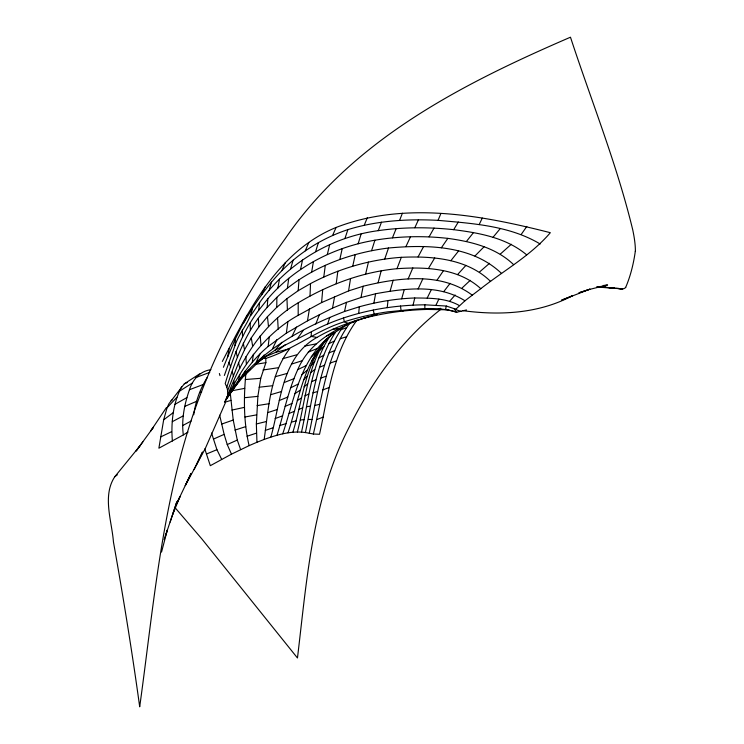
<?xml version="1.0" encoding="UTF-8"?>
<svg xmlns="http://www.w3.org/2000/svg" width="744" height="744" viewBox="0 0 744 744"><rect width="100%" height="100%" fill="white"/><g stroke="black" fill="none" stroke-linecap="round" stroke-linejoin="round"><path stroke-width="1.12" d="M298.204 302.817C262.623 323.677 240.684 360.338 226.669 397.928C243.39 365.127 265.124 333.479 298.186 315.344L298.204 302.817C328.281 284.757 361.919 272.053 396.998 268.696C425.717 266.705 458.444 268.184 480.791 288.672C504.162 270.314 530.872 255.471 550.337 232.695C481.266 215.118 404.773 200.88 336.093 227.459C278.572 250.951 249.138 309.327 222.354 361.445M227.608 394.236L227.655 390.637L238.647 362.635L244.525 349.801L251.277 337.888L258.921 326.858L267.449 316.702L276.777 307.309L276.861 297.34C307.077 268.77 347.671 253.137 388.517 248.012C427.01 244.516 471.91 245.083 501.568 273.476M480.791 288.672L464.954 300.79L455.793 309.234L446.335 306.035L424.917 304.808L424.833 308.825L426.972 309.43L447.721 309.802L456.797 312.201L466.507 309.95M204.777 448.93L210.32 465.688L231.486 454.156L249.11 445.637C243.493 421.857 243.604 397.036 245.966 372.828M249.11 445.637L256.95 442.262L256.364 423.978L257.88 396.366L260.726 378.305L265.878 362.681L265.757 358.431C293.555 349.55 316.451 330.308 344.398 321.761C358.608 317.214 373.19 313.922 387.959 311.81C410.679 309.895 434.58 305.291 456.797 312.201M635.302 251.314C633.609 263.497 630.54 276.061 625.713 287.305M310.006 296.047L310.527 283.594C338.594 268.724 369.61 259.526 401.323 257.322C432.245 255.88 467.344 258.633 490.612 281.464M224.363 375.45L235.011 345.569L235.309 339.05L247.203 315.121M199.745 373.795L184.317 383.82L168.972 403.639L167.047 407.786L163.671 419.811L158.881 448.195L183.322 434.924C181.313 419.635 184.447 404.141 189.46 389.717C192.659 379.645 199.969 371.098 210.905 369.694M276.777 307.309L286.952 298.632L298.177 290.709L299.014 279.632M227.655 390.637L226.836 387.103C236.015 358.664 246.552 329.815 267.161 307.43L267.849 298.781C294.894 266.957 334.028 247.064 374.92 240.2C398.998 236.192 423.578 235.662 447.832 238.378C471.389 241.568 496.006 247.668 513.62 264.65M172.385 441.062C170.878 422.843 172.961 403.248 181.583 386.861M298.186 315.344L321.594 302.566L322.71 289.704M233.635 386.043L234.072 381.151M424.917 304.808C385.783 305.207 346.248 313.28 311.494 331.694L311.085 336.362L316.935 337.441C335.609 326.43 356.376 320.032 377.162 314.368M358.692 313.373L359.324 306.779C377.403 301.794 395.994 298.642 414.752 297.981C429.818 298.121 445.861 297.898 459.355 305.552M387.224 307.635L388.015 300.502M225.107 401.211C237.699 381.691 249.975 361.463 268.138 346.49L269.291 336.818M256.95 442.262L264.167 439.434C268.621 408.419 269.886 374.52 289.732 348.657L275.55 352.414L262.995 357.715M226.836 387.103L225.209 383.551C232.965 357.799 242.237 332.066 258.633 310.406L259.628 302.529C287.091 263.413 330.903 236.964 378.259 230.649C403.239 227.041 428.618 227.004 453.691 229.673C479.303 232.918 506.32 237.745 526.668 254.857M336.223 283.762L337.832 271.197M323.779 277.112L325.295 265.348M252.29 362.216L253.379 354.2M287.417 288.058L288.737 278.312M268.138 346.49L286.338 333.163L287.835 322.05M193.738 414.789C195.57 401.602 200.145 388.731 207.251 377.459M264.167 439.434C277.298 434.719 291.332 430.525 305.421 432.552C312.461 398.561 316.005 362.579 335.2 332.615L332.587 334.279M301.506 432.125C308.667 399.9 311.15 365.481 329.434 336.92M305.421 432.552L309.253 433.222C316.963 396.998 321.157 358.338 342.761 327.007M321.594 302.566L348.564 290.904L350.564 278.47M311.671 272.09L313.419 261.488M286.338 333.163L307.467 320.85L309.439 308.899M309.253 433.222L313.345 434.012C322.487 396.208 326.411 355.26 349.996 322.812M297.358 431.994C305.245 401.788 307.012 369.098 324.347 342.11M223.414 367.285L227.701 356.841L229.161 348.685M277.865 288.105L279.474 279.205M307.467 320.85L332.531 308.1L334.642 296.447M373.869 303.134L375.599 293.75C404.829 288.347 438.579 284.013 464.954 300.79M332.531 308.1L346.509 302.352L360.989 297.526L363.146 286.245C398.477 277.586 441.173 271.886 472.208 295.126M313.345 434.012L319.529 434.273C328.16 395.278 332.568 353.195 357.008 320.106M300.548 269.421L302.566 259.768M292.866 432.218C302.129 402.56 304.147 369.731 322.868 343.737M270.825 437.1C280.832 402.439 281.455 357.064 316.935 337.441M225.841 399.1C252.737 354.786 297.479 329.722 344.519 311.494L346.509 302.352M352.749 266.11L355.297 254.494M339.831 259.423L342.231 248.561M235.011 345.569C239.224 332.336 250.04 321.966 252.467 308.23C261.125 294.838 270.788 282.088 281.902 270.621C300.26 251.974 323.026 237.82 347.885 229.626C376.994 220.615 407.777 218.782 438.058 220.345C472.793 223.498 509.547 225.674 540.181 244.004M365.62 274.108L368.438 262.065M413.078 305.096L414.752 297.981M327.314 254.513L329.732 244.506M238.387 380.612L239.856 374.641M288.002 432.813C298.567 401.193 302.836 365.955 325.835 340.027M446.335 306.035L445.563 309.076L447.721 309.802M378.11 282.655L381.179 270.816M161.55 552.029L167.353 529.979L164.154 539.567M277.001 435.24C283.882 413.348 288.123 390.553 297.786 369.601C309.569 341.31 338.939 326.309 366.578 317.344M269.198 290.374L271.458 282.106M282.72 433.817C294.289 399.602 299.906 359.659 330.271 335.963M390.107 291.071L393.185 280.181M401.676 298.79L404.317 289.453M290.551 268.993L293.117 260.149M358.143 243.79L361.119 233.96M315.623 251.602L318.441 242.535M327.695 323.882L329.759 317.4M371.582 250.672L374.92 240.2M170.153 522.074L176.849 501.772L165.308 536.247M344.9 238.582L347.885 229.626M384.695 259.089L388.517 248.012M378.259 230.649L381.477 222.177M315.809 324.058L319.464 314.442M396.998 268.696L401.323 257.322M399.575 220.382L402.402 213.221M172.534 514.876L179.992 496.62L176.096 504.59M392.432 237.829L396.199 228.594M364.225 225.246L367.35 217.667M438.058 220.345L440.811 213.695M408.14 278.935L412.836 267.896M227.701 356.841L235.309 339.05M281.902 270.621L285.426 262.39M305.282 250.784L308.825 242.479M225.376 402.783L205.288 448.502L185.256 485.637L191.041 473.454L176.681 503.521M332.605 235.42L336.093 227.459M261.702 294.643L265.264 286.71M454.751 311.569L455.793 309.234M414.817 227.72L418.454 219.787M256.252 362.002L259.954 354.042M405.936 246.58L410.539 236.685M418.1 288.988L422.778 278.981M196.472 464.73L202.535 452.036L194.091 469.548M435.993 305.114L438.867 299.116M479.145 224.604L482.289 218.057M291.89 336.567L296.484 327.044M272.667 348.387L276.945 339.58M241.902 377.729L245.167 371.079M427.177 298.084L431.297 289.695M418.091 256.885L423.634 246.459M429.083 236.843L434.031 228.073M243.66 322.961L252.467 308.23M428.432 268.491L434.728 257.936M453.691 229.673L458.313 221.991M166.256 407.777L150.772 430.906L153.413 427.27L136.208 450.911M224.818 401.76L231.849 390.898M250.719 315.735L259.628 302.529M436.849 280.404L443.48 270.649M441.332 247.826L447.832 238.378M228.789 395.771L235.244 386.415M521.293 234.323L526.826 226.399M258.345 361.305L275.038 350.201L297.191 339.013L303.124 330.578M136.273 450.808L142.839 441.899M311.903 360.608L315.865 355.297M443.731 291.648L450.083 283.362M230.696 392.228L248.859 369.591M258.633 310.406L267.849 298.781M450.855 260.698L458.639 250.877M466.414 241.474L473.537 232.528M139.928 445.87L114.781 476.737C102.123 495.857 111.86 520.949 113.441 541.948C123.188 596.735 132.097 651.67 139.695 706.8C153.487 607.746 161.383 506.543 194.212 411.386C215.834 350.071 246.459 291.927 284.729 239.373C352.684 139.444 462.684 83.737 570.471 37.2C591.48 101.258 616.85 164.145 632.726 229.784A222.893 37.488 61.6 0 1 635.357 251.398M243.493 376.548L257.898 362.561L264.167 354.953M493.086 237.215L500.312 228.529M311.178 365.453L314.768 361.277M275.038 350.201L281.864 342.314M449.739 301.162L455.151 295.005M457.579 274.555L465.958 265.357M167.047 407.786L176.895 397.259M303.468 380.026L307.281 375.98M267.161 307.43L276.861 297.34M323.947 342.752L329.508 336.986M474.96 255.983L484.195 246.627M114.781 476.737L117.329 474.802M462.08 287.993L470.245 280.321M500.303 254.095L511.314 244.264M311.299 356.813L317.372 351.466M319.576 350.517L323.956 346.648M479.462 272.053L489.552 263.292M301.832 374.716L307.346 370.149M325.407 340.278L334.893 332.456L348.025 324.049M304.064 386.843L307.56 383.969M235.169 385.615L236.955 384.174M257.898 362.561L265.999 356.144M275.55 352.414L285.268 344.751M441.146 309.067C400.951 340.343 371.051 383.021 348.592 428.312C312.154 499.252 306.853 580.246 297.461 657.984L201.763 538.823L175.5 508.199M171.064 400.718L172.571 399.593M163.671 419.811L173.492 412.464M246.627 372.019L250.403 369.312M310.778 372.437L314.814 369.591M294.866 393.688L300.176 390.191M297.293 400.616L301.357 397.975M179.109 391.418L192.538 382.918M260.307 360.143L265.152 357.083M352.665 322.292L354.553 321.101M183.322 434.924L188.055 432.069M298.177 290.709L310.527 283.594M175.007 404.29L186.865 397.622M318.971 357.901L323.845 355.204M182.568 425.615L191.115 421.048M172.32 421.671L183.21 415.887M297.191 339.013L311.494 331.694M290.662 387.819L298.13 384.099M160.63 436.951L171.511 431.715M329.015 343.598L334.447 341.012M297.786 369.601L306.165 365.602M231.486 454.156L227.236 444.559L237.29 440.067L233.225 420.044L230.268 393.148M437.732 309.42L440.346 308.258M221.656 459.355L216.932 449.674L213.491 439.09L224.139 434.366L219.666 415.226M304.947 395.799L308.704 394.143M184.317 383.82L187.256 382.556M184.754 406.391L196.565 401.342M285.11 406.382L291.946 403.471M319.483 367.303L324.524 365.192M326.523 335.935L334.893 332.456M206.562 453.98L216.932 449.674M311.438 381.709L315.856 379.886M279.26 400.532L287.761 397.054M289.137 413.413L294.568 411.237M308.202 352.144L317.614 348.387M298.93 409.321L302.724 407.824M329.09 352.814L334.791 350.573M284.348 382.463L293.964 378.668M340.743 329.852L346.639 327.546M317.195 419.411L323.175 417.133M189.46 389.717L203.112 384.555M322.691 389.94L329.146 387.531M196.025 377.487L209.78 372.372M275.094 418.602L282.571 415.822M320.692 378.147L326.132 376.204M221.638 424.089L233.225 420.044M330.122 363.081L336.502 360.868M265.301 430.404L273.104 427.772M247.054 436.254L256.475 433.11M267.673 412.632L277.131 409.563M234.927 430.116L245.715 426.628M348.564 290.904L363.146 286.245M344.519 311.494L359.324 306.779M340.268 338.715L346.639 336.707M291.481 364.104L302.352 360.691M224.669 402.318L230.9 400.365M279.995 425.438L286.263 423.569M270.686 394.711L281.604 391.483M199.541 392.59L201.68 391.986M312.871 392.86L317.39 391.577M282.953 358.645L296.493 354.869M275.243 376.706L287.528 373.311M291.769 422.043L296.456 420.825M360.989 297.526L375.599 293.75M256.364 423.978L266.426 421.504M362.402 318.637C383.467 313.038 405.182 310.016 426.972 309.43M314.712 405.48L319.715 404.317M231.923 410.074L244.553 407.34M304.529 346.099L316.126 343.886M231.217 390.879L244.72 388.359M244.943 416.993L256.606 414.873M306.5 406.791L310.462 406.103M257.089 405.62L269.058 403.713M255.025 364.383L265.878 362.681M262.976 370.01L278.526 367.676M603.151 285.538L607.588 284.952L588.736 289.621L578.962 292.783L590.029 289.128L561.655 300.139L572.276 295.805C538.516 313.773 499.782 315.614 462.582 310.629M332.401 329.397L338.994 328.569M259.061 387.215L272.695 385.718M300.595 419.979L304.519 419.551M244.469 397.714L257.88 396.366M597.014 287.11L605.077 286.477L600.538 286.431M245.278 379.533L260.726 378.305M308.435 419.449L312.48 419.504M597.544 286.998L602.184 287.193L597.609 286.877M262.334 358.283L265.757 358.431M596.623 286.998L622.672 288.923L600.957 286.868M600.892 286.849L606.537 287.379M608.797 287.593L614.442 288.123M616.702 288.337L618.952 288.551A202.582 31.704 61.2 0 0 625.751 287.37M618.431 288.393L618.952 288.551M454.286 309.151L461.252 311.466M403.174 311.02L401.016 310.267L400.505 306.017M347.625 323.231L344.398 321.761L343.477 317.883M376.613 315.214L374.176 314.089L373.283 310.034M228.92 362.282L230.724 367.118M237.29 440.067L240.619 449.599M211.575 433.027L213.491 439.09M224.139 434.366L227.236 444.559M219.378 373.525L219.992 375.646M232.305 371.721L233.486 376.362M236.015 351.354L237.317 356.943M243.288 343.105L244.525 349.801M238.647 362.635L239.735 368.568M251.277 337.888L252.616 345.932M267.449 316.702L268.519 326.635M260.186 335.888L261.005 345.142M245.836 356.822L246.376 364.03M258.326 318.395L258.921 326.858M277.586 318.088L278.219 329.155M286.952 298.632L287.417 310.146M250.17 322.998L250.365 330.271M242.377 330.011L242.525 336.632"/></g></svg>
